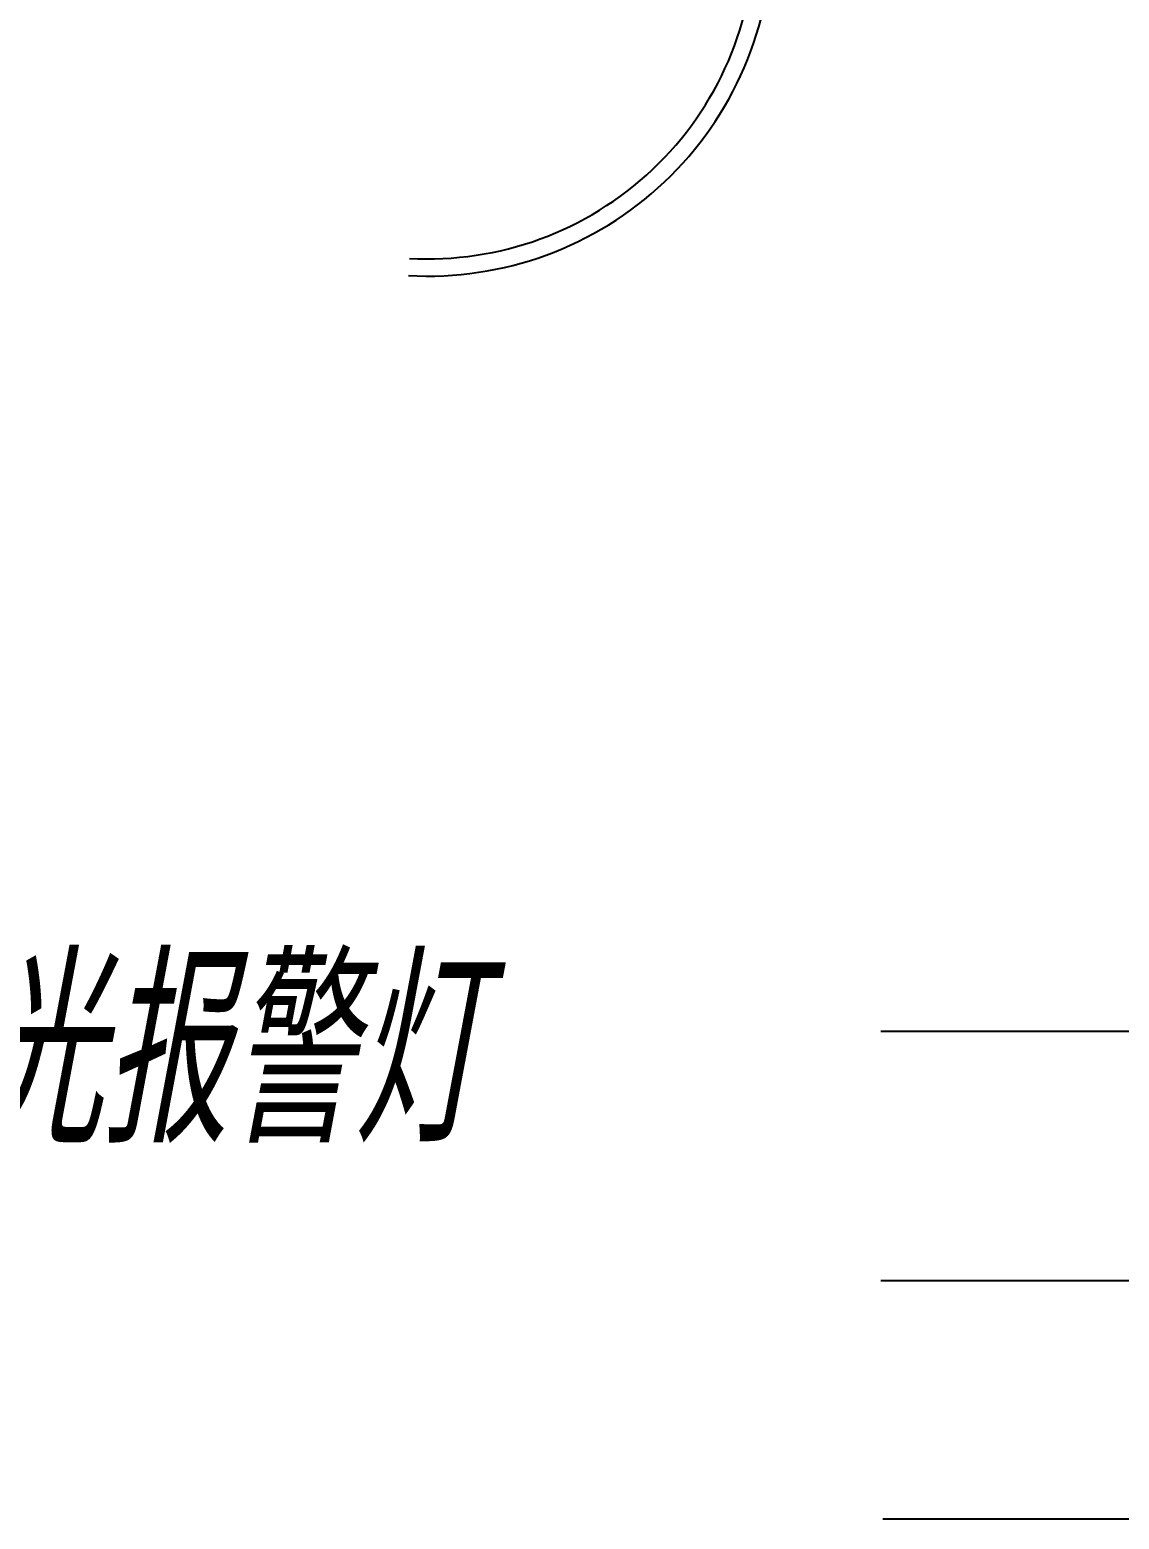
# Model space of a CAD drawing. Header units: millimetres. Extents: x -124346 to 101329, y -150859 to 114847.
# Drawn here: x -99271 to -80303, y -149898 to -123962 of the extents above; entities that cross this region are included whole.
import ezdxf

# ---------------------------------------------------------------- set-up
doc = ezdxf.new("R2010")
doc.units = ezdxf.units.MM
for name, color, linetype in [('-2', 2, 'Continuous'), ('EQUIP-通讯', 7, 'Continuous'), ('电子围栏', 7, 'Continuous')]:
    doc.layers.add(name, color=color, linetype=linetype)
doc.styles.add('RD-FW-400', font='gbeitc.shx', dxfattribs={"width": 0.8, "height": 400, "bigfont": 'HZTXT.shx'})

msp = doc.modelspace()

# ---------------------------------------------------------------- linework, layer by layer
at = {"layer": '-2', "color": 251}
for radius in [6000, 5700]:
    msp.add_arc((-92343, -122251), radius, 266.7894, 0, dxfattribs=at)
at = {"layer": '电子围栏', "color": 2, "ltscale": 30, "const_width": 0.642}
msp.add_lwpolyline([(-78669, -137695), (-84394, -137695)], dxfattribs=at)
at = {"layer": '电子围栏', "color": 3, "linetype": 'ByBlock', "ltscale": 30}
msp.add_lwpolyline([(-78730, -141407), (-84455, -141407)], dxfattribs=at)
at = {"layer": '电子围栏', "color": 4, "linetype": 'ByBlock'}
msp.add_lwpolyline([(-78730, -145747), (-84455, -145747)], dxfattribs=at)
at = {"layer": '电子围栏', "color": 1, "linetype": 'ByBlock'}
msp.add_lwpolyline([(-78691, -149898), (-84416, -149898)], dxfattribs=at)

# ---------------------------------------------------------------- texts
at = {"layer": 'EQUIP-通讯', "ltscale": 10, "style": 'RD-FW-400', "width": 0.7}
msp.add_text('LED声光报警灯 ', height=3122.4, dxfattribs=at).set_placement((-106696, -143340))

doc.saveas('drawing.dxf')
